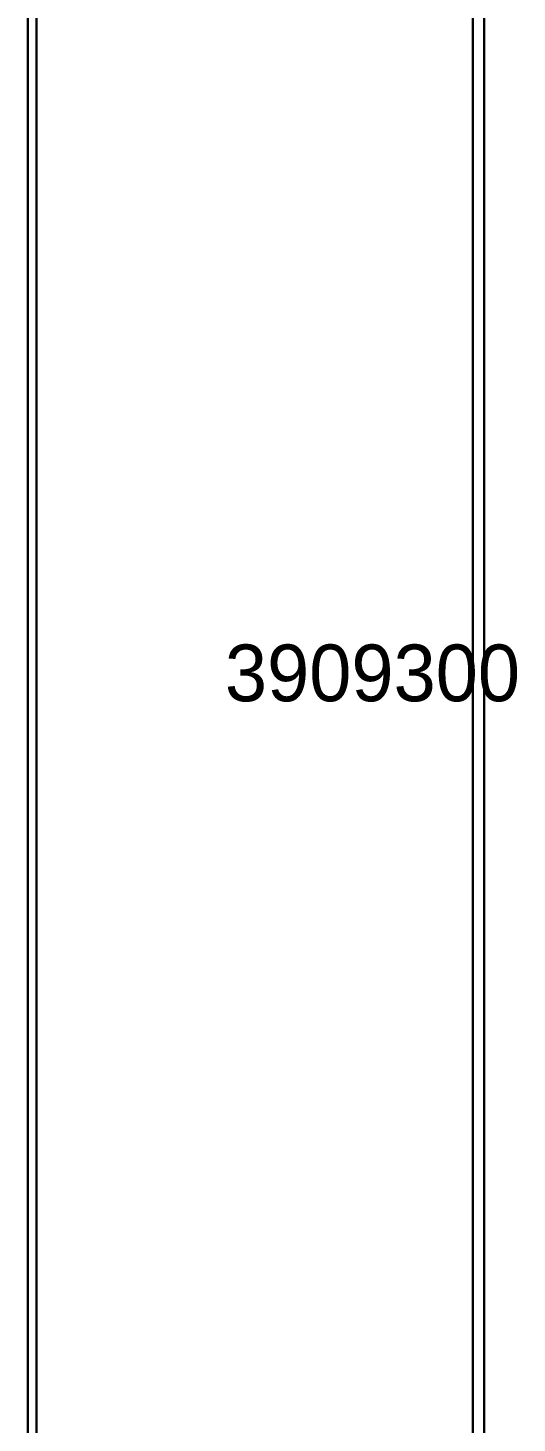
# Model space of a CAD drawing. Header units: metres. Extents: x 7 to 3931, y 6 to 2277.
# Drawn here: x 2134 to 2306.6, y 1264.8 to 1757 of the extents above; entities that cross this region are included whole.
import ezdxf

# ---------------------------------------------------------------- set-up
doc = ezdxf.new("R2010")
doc.units = ezdxf.units.M

msp = doc.modelspace()

# ---------------------------------------------------------------- linework, layer by layer
for p, q in [((2295, 29), (2295, 2276)), ((2295, 2275), (2295, 30)), ((2291, 33), (2291, 2272)), ((2291, 2271), (2291, 34)), ((2134, 189), (2134, 2115)), ((2134, 2114), (2134, 191)), ((2137, 188), (2137, 2116)), ((2137, 2116), (2137, 189))]:
    msp.add_line(p, q)

# ---------------------------------------------------------------- texts
msp.add_text('3909300', height=20).set_placement((2203.5, 1519.5))

doc.saveas('drawing.dxf')
